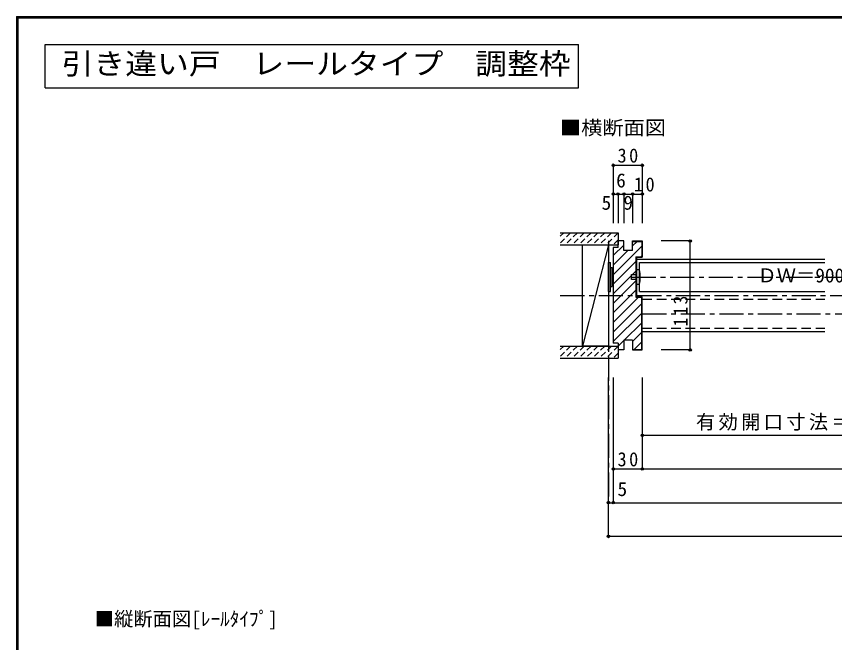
# Model space of a CAD drawing. Units: millimetres, scale not verified. Extents: x -973 to 977, y -718 to 696.
# Drawn here: x -973 to -125, y 46 to 696 of the extents above; entities that cross this region are included whole.
import ezdxf
from ezdxf.enums import TextEntityAlignment as Align

# ---------------------------------------------------------------- set-up
doc = ezdxf.new("R2010")
doc.units = ezdxf.units.MM
doc.header["$LTSCALE"] = 5
doc.header["$PDMODE"] = 32
doc.header["$PDSIZE"] = 2.5
for name, pattern in [('CHAIN1', [8, 5, -1, 1, -1]), ('DASHED1', [1.8, 1.2, -0.6]), ('DASHED2', [3, 2, -1])]:
    doc.linetypes.add(name, pattern=pattern)
for name, color, linetype in [('0-1_通り芯', 4, 'CHAIN1'), ('0-2_柱', 7, 'Continuous'), ('0-3_仕上げ', 2, 'Continuous'), ('0-4_枠', 3, 'Continuous'), ('0-6_扉', 6, 'Continuous'), ('0-7_金物', 7, 'Continuous'), ('0-A_文字', 3, 'Continuous'), ('0-B_寸法', 7, 'Continuous'), ('0-C_ハッチ', 4, 'Continuous'), ('F-1_枠', 6, 'Continuous')]:
    doc.layers.add(name, color=color, linetype=linetype)
doc.styles.add('ＭＳ ゴシック', font='')
doc.styles.get('ＭＳ ゴシック').set_extended_font_data('MS Gothic')

msp = doc.modelspace()

# ---------------------------------------------------------------- linework, layer by layer
at = {"layer": '0-1_通り芯'}
for p, q in [((-359.366, 463), (-359.366, 191.5)), ((-335.366, 425.5), (377.672, 425.5)), ((-409.366, 406.5), (462.672, 406.5)), ((-324.366, 387.5), (388.672, 387.5))]:
    msp.add_line(p, q, dxfattribs=at)
at = {"layer": '0-2_柱'}
for p, q in [((-386.366, 459), (-359.366, 459)), ((-386.366, 354), (-386.366, 459)), ((-359.366, 459), (-386.366, 354)), ((-359.366, 459), (-359.366, 354)), ((-359.366, 354), (-386.366, 354))]:
    msp.add_line(p, q, dxfattribs=at)
at = {"layer": '0-3_仕上げ'}
for p, q in [((-409.366, 471.5), (-349.366, 471.5)), ((-349.366, 471.5), (-349.366, 459)), ((-409.366, 459), (-349.366, 459)), ((-409.366, 354), (-349.366, 354)), ((-349.366, 354), (-349.366, 341.5)), ((-409.366, 341.5), (-349.366, 341.5))]:
    msp.add_line(p, q, dxfattribs=at)
at = {"layer": '0-4_枠'}
for p, q in [((-349.366, 456), (-349.366, 463)), ((-343.366, 463), (-349.366, 463)), ((-343.366, 453), (-343.366, 463)), ((-334.366, 453), (-334.366, 463)), ((-334.366, 463), (-324.366, 463)), ((-334.366, 462.5), (-324.866, 462.5)), ((-324.866, 462.5), (-324.866, 446.5)), ((-324.366, 463), (-324.366, 446)), ((-349.366, 456), (-354.366, 456)), ((-354.366, 456), (-354.366, 357)), ((-334.366, 453), (-343.366, 453)), ((-330.866, 446.5), (-324.866, 446.5)), ((-330.866, 446.5), (-330.866, 404.5)), ((-330.366, 446), (-324.366, 446)), ((-330.366, 446), (-330.366, 405)), ((-330.866, 404.5), (-324.866, 404.5)), ((-330.366, 405), (-324.366, 405)), ((-324.866, 350.5), (-324.866, 404.5)), ((-324.366, 350), (-324.366, 405)), ((-349.366, 357), (-354.366, 357)), ((-349.366, 357), (-349.366, 350)), ((-343.366, 360), (-343.366, 350)), ((-334.366, 360), (-343.366, 360)), ((-334.366, 360), (-334.366, 350)), ((-343.366, 350), (-349.366, 350)), ((-334.366, 350.5), (-324.866, 350.5)), ((-334.366, 350), (-324.366, 350))]:
    msp.add_line(p, q, dxfattribs=at)
at = {"layer": '0-4_枠', "color": 4}
for p, q in [((-330.366, 444), (-134.852, 444)), ((-324.366, 369), (-134.852, 369))]:
    msp.add_line(p, q, dxfattribs=at)
at = {"layer": '0-6_扉'}
for p, q in [((-327.366, 410.5), (-327.366, 440.5)), ((-327.366, 440.5), (-134.852, 440.5)), ((-327.366, 410.5), (-134.852, 410.5))]:
    msp.add_line(p, q, dxfattribs=at)
at = {"layer": '0-6_扉', "color": 2, "linetype": 'DASHED2'}
for p, q in [((-324.366, 372.5), (-324.366, 402.5)), ((-324.366, 402.5), (-134.852, 402.5)), ((-324.366, 372.5), (-134.852, 372.5))]:
    msp.add_line(p, q, dxfattribs=at)
at = {"layer": '0-7_金物'}
for p, q in [((-359.366, 440.568), (-357.366, 440.568)), ((-359.366, 410.568), (-359.366, 440.568)), ((-357.366, 410.568), (-357.366, 440.568)), ((-357.366, 435.568), (-355.366, 435.568)), ((-355.366, 415.568), (-355.366, 435.568)), ((-355.366, 434.568), (-354.359, 434.568)), ((-335.366, 423), (-335.366, 428)), ((-335.366, 428), (-330.366, 428)), ((-355.366, 416.568), (-354.359, 416.568)), ((-330.366, 423), (-335.366, 423)), ((-330.366, 418), (-327.366, 418)), ((-359.366, 410.568), (-357.366, 410.568)), ((-357.366, 415.568), (-355.366, 415.568))]:
    msp.add_line(p, q, dxfattribs=at)
msp.add_lwpolyline([(-327.366, 433), (-330.366, 433), (-330.366, 418)], dxfattribs=at)
msp.add_arc((-354.991, 425.5), 28.625, 344.81071, 15.18929, dxfattribs=at)
at = {"layer": '0-A_文字'}
for p, q in [((-943.333, 621.667), (-943.333, 666.667)), ((-943.333, 666.667), (-390.476, 666.667)), ((-390.476, 621.667), (-390.476, 666.667)), ((-943.333, 621.667), (-390.476, 621.667))]:
    msp.add_line(p, q, dxfattribs=at)
at = {"layer": '0-B_寸法', "color": 4}
for p, q in [((-354.366, 541.5), (-354.366, 481.5)), ((-354.366, 541.5), (-324.366, 541.5)), ((-324.366, 541.5), (-324.366, 481.5)), ((-354.366, 511.5), (-324.366, 511.5)), ((-349.366, 511.5), (-349.366, 481.5)), ((-343.366, 511.5), (-343.366, 481.5)), ((-334.366, 511.5), (-334.366, 481.5)), ((-274.633, 463), (-304.698, 463)), ((-274.633, 351), (-274.633, 462)), ((-274.633, 350), (-304.698, 350)), ((-359.366, 156.5), (-359.366, 321.5)), ((-354.366, 321.5), (-354.366, 191.5)), ((-324.366, 321.5), (-324.366, 226.5)), ((-324.366, 261.5), (44.644, 261.5)), ((-354.366, 226.5), (407.672, 226.5)), ((-359.366, 191.5), (412.672, 191.5)), ((412.672, 156.5), (-359.366, 156.5))]:
    msp.add_line(p, q, dxfattribs=at)
at = {"layer": '0-B_寸法'}
for p in [(-354.366, 541.5), (-324.366, 541.5), (-354.366, 511.5), (-349.366, 511.5), (-343.366, 511.5), (-334.366, 511.5), (-324.366, 511.5), (-274.633, 463), (-274.633, 350), (-324.366, 261.5), (-354.366, 226.5), (-324.366, 226.5), (-359.366, 191.5), (-354.366, 191.5), (-359.366, 156.5)]:
    msp.add_point(p, dxfattribs=at)
at = {"layer": '0-C_ハッチ', "linetype": 'DASHED1'}
for p, q in [((-405.717, 471.5), (-409.366, 467.851)), ((-398.646, 471.5), (-409.366, 460.78)), ((-391.575, 471.5), (-404.075, 459)), ((-384.504, 471.5), (-397.004, 459)), ((-377.433, 471.5), (-389.933, 459)), ((-370.362, 471.5), (-382.862, 459)), ((-363.291, 471.5), (-375.791, 459)), ((-356.22, 471.5), (-368.72, 459)), ((-349.366, 471.282), (-361.648, 459)), ((-349.366, 464.211), (-354.577, 459)), ((-405.717, 354), (-409.366, 350.351)), ((-398.646, 354), (-409.366, 343.28)), ((-391.575, 354), (-404.075, 341.5)), ((-384.504, 354), (-397.004, 341.5)), ((-377.433, 354), (-389.933, 341.5)), ((-370.362, 354), (-382.862, 341.5)), ((-363.291, 354), (-375.791, 341.5)), ((-356.22, 354), (-368.72, 341.5)), ((-349.366, 353.782), (-361.648, 341.5)), ((-349.366, 346.711), (-354.577, 341.5))]:
    msp.add_line(p, q, dxfattribs=at)
at = {"layer": '0-C_ハッチ'}
for p, q in [((-354.366, 447.684), (-343.366, 458.684)), ((-349.366, 462.584), (-348.95, 463)), ((-334.366, 457.785), (-329.651, 462.5)), ((-354.366, 427.885), (-324.866, 457.385)), ((-354.366, 437.785), (-339.151, 453)), ((-354.366, 417.986), (-330.866, 441.486)), ((-325.852, 446.5), (-324.866, 447.486)), ((-354.366, 408.086), (-330.866, 431.586)), ((-354.366, 398.187), (-330.866, 421.687)), ((-354.366, 388.287), (-330.866, 411.787)), ((-354.366, 378.388), (-328.254, 404.5)), ((-354.366, 368.488), (-324.866, 397.988)), ((-354.366, 358.589), (-324.866, 388.089)), ((-343.056, 360), (-324.866, 378.189)), ((-334.366, 358.79), (-324.866, 368.29)), ((-349.366, 353.689), (-343.366, 359.689)), ((-332.757, 350.5), (-324.866, 358.39))]:
    msp.add_line(p, q, dxfattribs=at)
at = {"layer": 'F-1_枠'}
for p, q in [((-973.347, 695.833), (-973.347, -700.833)), ((-973.347, 695.833), (976.653, 695.833)), ((-972.514, 695.833), (-972.514, -700.833)), ((-971.68, 695.833), (-971.68, -700.833)), ((-973.347, 695), (976.653, 695)), ((-973.347, 694.167), (976.653, 694.167))]:
    msp.add_line(p, q, dxfattribs=at)

# ---------------------------------------------------------------- texts
at = {"layer": '0-A_文字', "style": 'ＭＳ ゴシック', "width": 1.1}
msp.add_text('引き違い戸\u3000レールタイプ\u3000調整枠', height=21.99, dxfattribs=at).set_placement((-926.458, 629.167), align=Align.BOTTOM_LEFT)
at = {"layer": '0-A_文字', "color": 7, "style": 'ＭＳ ゴシック', "width": 1.1}
msp.add_text('■横断面図', height=14.66, dxfattribs=at).set_placement((-409.728, 568.633), align=Align.BOTTOM_LEFT)
at = {"layer": '0-A_文字', "color": 7, "style": 'ＭＳ ゴシック'}
msp.add_text('■縦断面図[ﾚｰﾙﾀｲﾌﾟ]', height=14.66, dxfattribs=at).set_placement((-892.042, 59.319), align=Align.BOTTOM_LEFT)
at = {"layer": '0-B_寸法', "style": 'ＭＳ ゴシック'}
for s, p in [('6', (-351.366, 514)), ('5', (-366.514, 490.882)), ('9', (-343.866, 490.882)), ('ＤＷ＝900（810）', (-204.852, 415.5)), ('5', (-349.995, 194))]:
    msp.add_text(s, height=14.66, dxfattribs=at).set_placement(p, align=Align.BOTTOM_LEFT)
at = {"layer": '0-B_寸法', "char_height": 14.66, "attachment_point": 7, "style": 'ＭＳ ゴシック'}
for s, insert in [('\\T1.27;\\W0.95;30', (-349.991, 544)), ('\\T1.27;\\W0.95;10', (-332.985, 514)), ('\\T1.17;有効開口寸法＝864（774)', (-268.611, 264)), ('\\T1.27;\\W0.95;30', (-349.991, 229))]:
    msp.add_mtext(s, dxfattribs=dict(at, insert=insert))
at = {"layer": '0-B_寸法', "insert": (-277.133, 374.377), "char_height": 14.66, "attachment_point": 7, "rotation": 90, "style": 'ＭＳ ゴシック'}
msp.add_mtext('\\T1.27;\\W0.9;113', dxfattribs=at)

doc.saveas('drawing.dxf')
